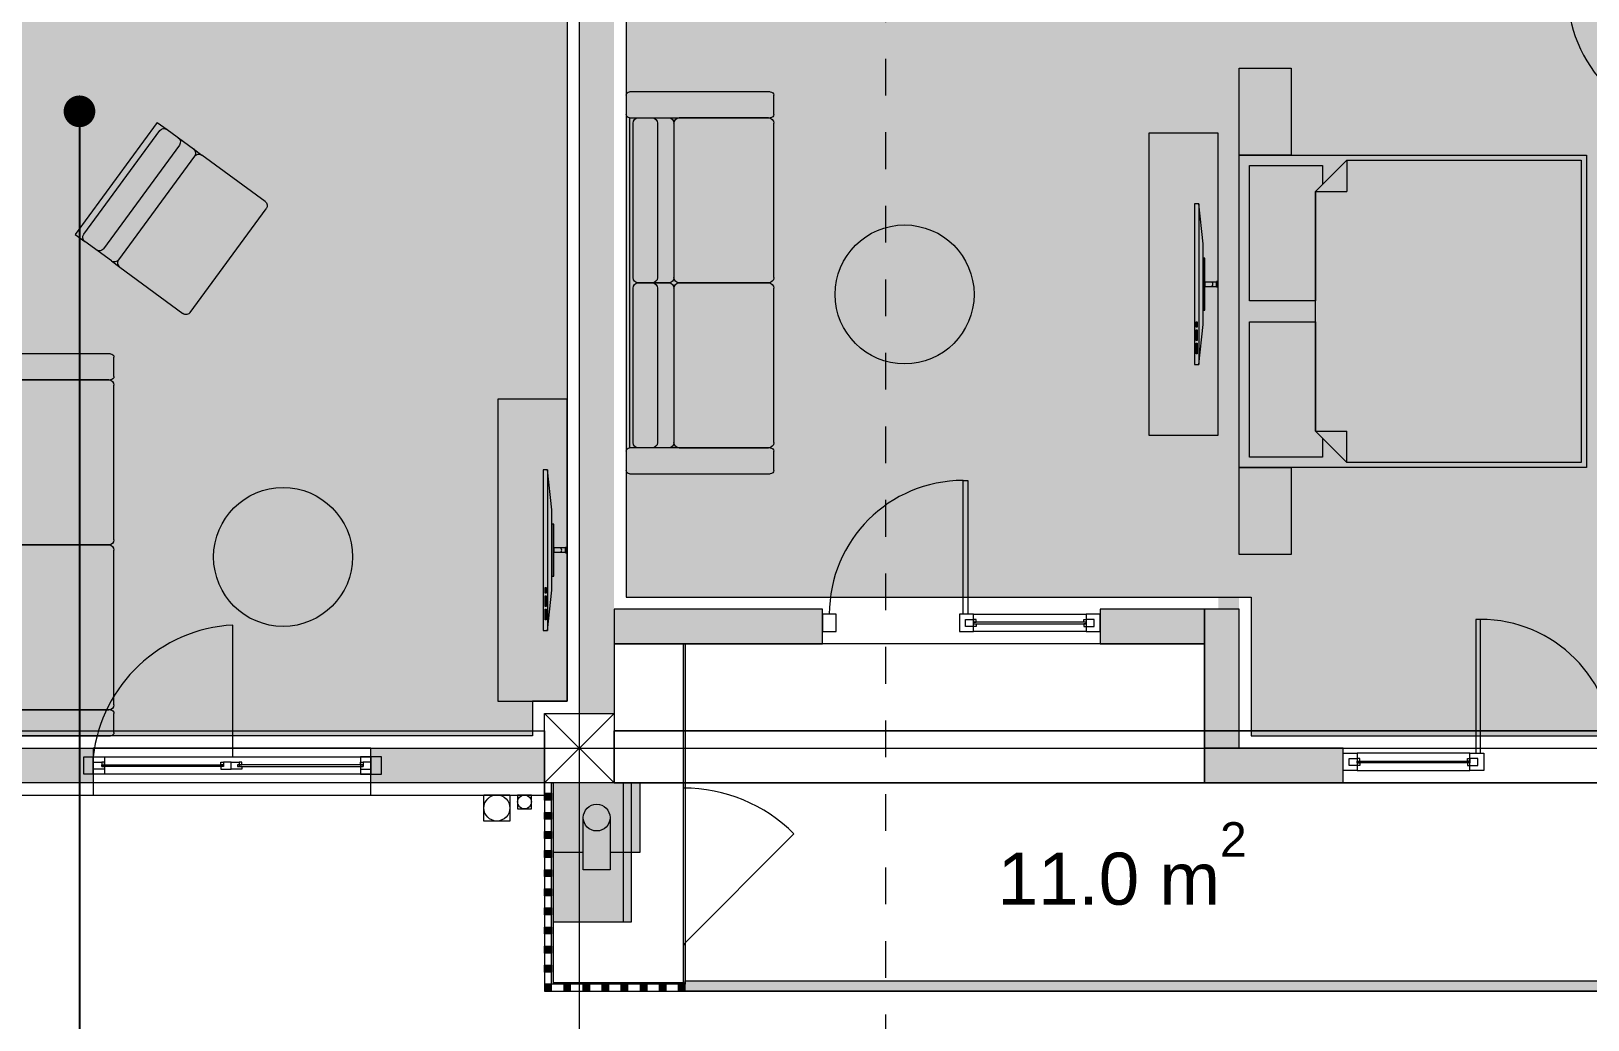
# Model space of a CAD drawing. Header units: millimetres. Extents: x 475159934 to 476245151, y 4620917055 to 4621447368.
# Drawn here: x 475237167 to 475246133, y 4621040307 to 4621046000 of the extents above; entities that cross this region are included whole.
import ezdxf

# ---------------------------------------------------------------- set-up
doc = ezdxf.new("R2010")
doc.units = ezdxf.units.MM
doc.header["$MEASUREMENT"] = 0
doc.linetypes.add('Dashed', pattern=[423.333333, 211.666667, -211.666667])
for name, color, linetype, lineweight in [('2D Drafting - General_Pen_No__1_Pen_No__7', 7, 'Continuous', 0), ('2D Drafting - General_Pen_No__250_Pen_No__7_Pen_No__250', 7, 'Continuous', 0), ('2D Drafting - General_Pen_No__250_Pen_No__7_Pen_No__7', 7, 'Continuous', 0), ('2D Drafting - General_Pen_No__7_Pen_No__7_Pen_No__7', 7, 'Continuous', 0), ('Doors_Pen_No__7_Pen_No__7_Pen_No__7', 7, 'Continuous', 0), ('G-Anno-Nplt_Pen_No__151', 151, 'Continuous', 0), ('G-Anno-Nplt_Pen_No__4', 7, 'Continuous', 0), ('G-Anno-Nplt_Pen_No__7', 7, 'Continuous', 0), ('gegmebi_Pen_No__1_Pen_No__7', 7, 'Continuous', 0), ('gegmebi_Pen_No__7_Pen_No__7', 7, 'Continuous', 0), ('kar-panjara_Pen_No__7_Pen_No__7_Pen_No__7', 7, 'Continuous', 0), ('New_0. გაღებები_Pen_No__210', 6, 'Continuous', 0), ('New_2D Drafting - General_Pen_No__250_Pen_No__7_Pen_No__255', 255, 'Continuous', 0), ('New_2D Drafting - General_Pen_No__2_Pen_No__250', 7, 'Continuous', 0), ('New_2D Drafting - General_Pen_No__30_Pen_No__9_Pen_No__9_Pen_No__255', 255, 'Continuous', 0), ('New_2D Drafting - General_Pen_No__30_Pen_No__9_Pen_No__9_Pen_No__7', 7, 'Continuous', 0), ('New_G-Anno-Nplt_Pen_No__255', 255, 'Continuous', 0), ('New_G-Anno-Nplt_Pen_No__4', 7, 'Continuous', 0), ('New_reg_nak_Pen_No__250', 7, 'Continuous', 0), ('New_reg_nak_Pen_No__7', 7, 'Continuous', 0), ('New_shenobebi_Pen_No__1', 1, 'Continuous', 0), ('New_Structural - Bearing_Pen_No__250', 7, 'Continuous', 0), ('zoma_Pen_No__1', 1, 'Continuous', 0), ('zoma_Pen_No__142', 142, 'Continuous', 0), ('zoma_Pen_No__5_Pen_No__5', 5, 'Continuous', 0)]:
    doc.layers.add(name, color=color, linetype=linetype, lineweight=lineweight)
for name, color, linetype in [('New_Interior - Furniture', 7, 'Continuous'), ('New_R03_Nakveti', 7, 'Continuous'), ('zoma', 7, 'Continuous')]:
    doc.layers.add(name, color=color, linetype=linetype)
doc.layers.add('New_Interior - Furniture _Pen_No__252', color=7, linetype='Continuous', lineweight=0, true_color=0x666666)
doc.layers.add('New_R03_Nakveti_Pen_No__252', color=7, linetype='Continuous', lineweight=0, true_color=0x666666)
doc.styles.add('GENERATED_STYLE_1', font='arial.ttf')
doc.styles.add('GENERATED_STYLE_3', font='arial.ttf')
doc.dimstyles.new('GENERATED_STYLE__11', dxfattribs={"dimtxt": 500, "dimasz": 228, "dimexe": 0.18, "dimexo": 3, "dimgap": 0, "dimtad": 1, "dimlfac": 0.001, "dimzin": 0, "dimdsep": 46, "dimtxsty": 'GENERATED_STYLE_3', "dimblk": 'ARROWHEAD_2', "dimblk1": 'ARROWHEAD_2', "dimblk2": 'ARROWHEAD_2', "dimcen": 0.09, "dimclrd": 1, "dimclre": 1, "dimclrt": 1, "dimadec": 0, "dimazin": 0, "dimtfac": 1, "dimtdec": 4, "dimtmove": 2, "dimatfit": 3, "dimfxl": 1, "dimtolj": 1, "dimtzin": 0, "dimarcsym": 0})
doc.dimstyles.new('GENERATED_STYLE__27', dxfattribs={"dimtxt": 0.18, "dimasz": 364.8, "dimexe": 0.18, "dimexo": 0.0625, "dimgap": 0, "dimtad": 0, "dimtih": 1, "dimtoh": 1, "dimdec": 4, "dimzin": 0, "dimdsep": 46, "dimcen": 0.09, "dimadec": 0, "dimazin": 0, "dimtfac": 1, "dimtdec": 4, "dimtmove": 0, "dimatfit": 3, "dimldrblk": 'ARROWHEAD_11', "dimfxl": 1, "dimtolj": 1, "dimtzin": 0, "dimarcsym": 0})
doc.dimstyles.new('GENERATED_STYLE__3', dxfattribs={"dimtxt": 200, "dimasz": 64.421331, "dimexe": 0.18, "dimexo": 3, "dimgap": 0, "dimtad": 1, "dimtih": 1, "dimtoh": 1, "dimlfac": 0.001, "dimzin": 0, "dimdsep": 46, "dimtxsty": 'GENERATED_STYLE_3', "dimblk": 'ARROWHEAD_2', "dimblk1": 'ARROWHEAD_2', "dimblk2": 'ARROWHEAD_2', "dimcen": 0.09, "dimclrd": 142, "dimclre": 142, "dimclrt": 142, "dimadec": 0, "dimazin": 0, "dimtfac": 1, "dimtdec": 4, "dimtmove": 0, "dimatfit": 3, "dimfxl": 1, "dimtolj": 1, "dimtzin": 0, "dimarcsym": 0})
doc.dimstyles.new('GENERATED_STYLE__6', dxfattribs={"dimtxt": 200, "dimasz": 64.421331, "dimexe": 0.18, "dimexo": 3, "dimgap": 0, "dimtad": 1, "dimlfac": 0.001, "dimzin": 0, "dimdsep": 46, "dimtxsty": 'GENERATED_STYLE_3', "dimblk": 'ARROWHEAD_2', "dimblk1": 'ARROWHEAD_2', "dimblk2": 'ARROWHEAD_2', "dimcen": 0.09, "dimclrd": 142, "dimclre": 142, "dimclrt": 142, "dimadec": 0, "dimazin": 0, "dimtfac": 1, "dimtdec": 4, "dimtmove": 0, "dimatfit": 3, "dimfxl": 1, "dimtolj": 1, "dimtzin": 0, "dimarcsym": 0})

# ---------------------------------------------------------------- blocks, each defined once
blk = doc.blocks.new('Bed Layout 23')
at = {"layer": 'New_R03_Nakveti_Pen_No__252', "color": 251, "linetype": 'Continuous', "lineweight": 0, "true_color": 0x666666}
for p, q in [((-900, 0), (-1400, 0)), ((-1400, 0), (-1400, -300)), ((-900, -300), (-900, 0)), ((900, 0), (-900, 0)), ((-900, 0), (-900, -2000)), ((1400, 0), (900, 0)), ((900, 0), (900, -300)), ((900, -2000), (900, 0)), ((1400, -300), (1400, 0)), ((-1400, -300), (-900, -300)), ((900, -300), (1400, -300)), ((-690, -440), (-870, -620)), ((0, -440), (-690, -440)), ((-690, -440), (-690, -620)), ((690, -440), (0, -440)), ((870, -620), (690, -440)), ((690, -440), (690, -620)), ((-870, -620), (-870, -1970)), ((-870, -620), (-690, -620)), ((870, -620), (690, -620)), ((870, -1970), (870, -620)), ((-870, -1970), (0, -1970)), ((0, -1970), (870, -1970)), ((-900, -2000), (900, -2000))]:
    blk.add_line(p, q, dxfattribs=at)
at = {"layer": 'New_R03_Nakveti_Pen_No__252', "color": 251, "linetype": 'Continuous', "lineweight": 0, "true_color": 0x666666, "flags": 128}
for points in [[(-60, -440), (-60, -60), (-840, -60), (-840, -480), (-730, -480), (-690, -440)], [(690, -440), (730, -480), (840, -480), (840, -60), (60, -60), (60, -440)]]:
    blk.add_lwpolyline(points, close=True, dxfattribs=at)
blk = doc.blocks.new('Sofa 23')
at = {"layer": 'New_Interior - Furniture _Pen_No__252', "color": 251, "linetype": 'Continuous', "lineweight": 0, "true_color": 0x666666}
for p, q in [((0, 20), (0, 830)), ((20, 850), (130, 850)), ((150, 830), (150, 20)), ((150, 830), (2050, 830)), ((1070, 810), (180, 810)), ((2020, 810), (1130, 810)), ((2050, 20), (2050, 830)), ((2070, 850), (2180, 850)), ((2200, 830), (2200, 20)), ((150, 780), (150, 604.7)), ((1100, 604.7), (1100, 780)), ((1100, 780), (1100, 604.7)), ((2050, 604.7), (2050, 780)), ((180, 670), (1070, 670)), ((1130, 670), (2020, 670)), ((150, 30), (150, 544.7)), ((180, 574.7), (1070, 574.7)), ((180, 574.7), (1070, 574.7)), ((1100, 544.7), (1100, 30)), ((1100, 30), (1100, 544.7)), ((1130, 574.7), (2020, 574.7)), ((1130, 574.7), (2020, 574.7)), ((2050, 544.7), (2050, 30)), ((130, 0), (20, 0)), ((1070, 0), (180, 0)), ((2020, 0), (1130, 0)), ((2180, 0), (2070, 0))]:
    blk.add_line(p, q, dxfattribs=at)
for centre, radius, start, end in [((20, 830), 20, 90, 180), ((130, 830), 20, 0, 90), ((180, 780), 30, 90, 180), ((1070, 780), 30, 0, 90), ((1130, 780), 30, 90, 180), ((2020, 780), 30, 0, 90), ((2070, 830), 20, 90, 180), ((2180, 830), 20, 0, 90), ((180, 700), 30, 180, 270), ((1070, 700), 30, 270, 0), ((1130, 700), 30, 180, 270), ((2020, 700), 30, 270, 0), ((180, 604.7), 30, 180, 270), ((180, 544.7), 30, 90, 180), ((1070, 604.7), 30, 270, 0), ((1070, 544.7), 30, 0, 90), ((1130, 604.7), 30, 180, 270), ((1130, 544.7), 30, 90, 180), ((2020, 604.7), 30, 270, 0), ((2020, 544.7), 30, 0, 90), ((20, 20), 20, 180, 270), ((130, 20), 20, 270, 0), ((180, 30), 30, 180, 270), ((1070, 30), 30, 270, 0), ((1130, 30), 30, 180, 270), ((2020, 30), 30, 270, 0), ((2070, 20), 20, 180, 270), ((2180, 20), 20, 270, 0)]:
    blk.add_arc(centre, radius, start, end, dxfattribs=at)
blk = doc.blocks.new('Sofa Set 01 26')
at = {"layer": 'New_Interior - Furniture _Pen_No__252', "color": 251, "linetype": 'Continuous', "lineweight": 0, "true_color": 0x666666}
for p, q in [((0, 800), (800, 800)), ((0, 800), (0, 730)), ((0, 730), (0, 541.3)), ((770, 760), (30, 760)), ((800, 800), (800, 730)), ((800, 541.3), (800, 730)), ((0, 541.3), (0, 481.3)), ((30, 620), (770, 620)), ((800, 541.3), (800, 481.3)), ((0, 30), (0, 481.3)), ((30, 511.3), (770, 511.3)), ((30, 511.3), (770, 511.3)), ((800, 481.3), (800, 30)), ((770, 0), (30, 0))]:
    blk.add_line(p, q, dxfattribs=at)
for centre, start, end in [((30, 730), 90, 180), ((770, 730), 0, 90), ((30, 650), 180, 270), ((770, 650), 270, 0), ((30, 541.3), 180, 270), ((770, 541.3), 270, 0), ((30, 481.3), 90, 180), ((770, 481.3), 0, 90), ((30, 30), 180, 270), ((770, 30), 270, 0)]:
    blk.add_arc(centre, 30, start, end, dxfattribs=at)
blk = doc.blocks.new('Designer Table 05 26')
at = {"layer": 'New_Interior - Furniture _Pen_No__252', "color": 251, "linetype": 'Continuous', "lineweight": 0, "true_color": 0x666666, "flags": 128}
blk.add_lwpolyline([(400, 0, 1), (-400, 0, 1)], format="xyb", close=True, dxfattribs=at)
blk = doc.blocks.new('*D382', base_point=(475826095.8, 4621095193.2))
at = {"layer": 'zoma_Pen_No__1', "color": 1, "linetype": 'Continuous', "lineweight": 0, "transparency": 16777216}
for p, q in [((475297124.3, 4621045826.7), (475297124.3, 4621045973.4)), ((475297274.3, 4621045740.1), (475296974.3, 4621045913.3)), ((475297349.3, 4621045826.7), (475296899.3, 4621045826.7)), ((475297124.3, 4621037672), (475297124.3, 4621045826.7)), ((475296974.3, 4621037758.6), (475297274.3, 4621037585.4)), ((475297349.3, 4621037672), (475296899.3, 4621037672)), ((475297124.3, 4621037525.3), (475297124.3, 4621037672))]:
    blk.add_line(p, q, dxfattribs=at)
at = {"layer": 'zoma_Pen_No__1', "color": 1, "lineweight": 0, "transparency": 16777216, "insert": (475297024.3, 4621038504.8), "char_height": 500, "attachment_point": 7, "rotation": 90, "style": 'GENERATED_STYLE_3'}
blk.add_mtext('\\A1;{\\pql;\\fArial|b0|i0|c204|p0;\\W1.000000;8.15}', dxfattribs=at)
blk = doc.blocks.new('ARROWHEAD_2')
at = {"color": 0, "linetype": 'Continuous', "lineweight": 0}
for p, q in [((-0.378, -0.655), (0.378, 0.655)), ((0, 0), (-1, 0))]:
    blk.add_line(p, q, dxfattribs=at)
blk = doc.blocks.new('*D677', base_point=(475826095.8, 4621095193.2))
at = {"layer": 'zoma_Pen_No__142', "color": 142, "linetype": 'Continuous', "lineweight": 0, "transparency": 16777216}
for p, q in [((475233224.3, 4621039192.5), (475233224.3, 4621039319.6)), ((475297124.3, 4621039192.5), (475297124.3, 4621039319.6)), ((475233182.9, 4621039256), (475233224.3, 4621039256)), ((475233248.8, 4621039298.4), (475233199.9, 4621039213.6)), ((475233224.3, 4621039256), (475297124.3, 4621039256)), ((475297099.9, 4621039213.6), (475297148.8, 4621039298.4)), ((475297124.3, 4621039256), (475297165.8, 4621039256))]:
    blk.add_line(p, q, dxfattribs=at)
at = {"layer": 'zoma_Pen_No__142', "color": 142, "lineweight": 0, "transparency": 16777216, "insert": (475264831.2, 4621039296), "char_height": 200, "attachment_point": 7, "style": 'GENERATED_STYLE_3'}
blk.add_mtext('\\A1;{\\pql;\\fArial|b0|i0|c204|p0;\\W1.000000;63.90}', dxfattribs=at)
blk = doc.blocks.new('*D681', base_point=(475826095.8, 4621095193.2))
at = {"layer": 'zoma_Pen_No__142', "color": 142, "linetype": 'Continuous', "lineweight": 0, "transparency": 16777216}
for p, q in [((475229850.7, 4621061026.7), (475229723.6, 4621061026.7)), ((475229829.6, 4621061002.2), (475229744.8, 4621061051.2)), ((475229787.2, 4621061026.7), (475229787.2, 4621061068.1)), ((475229787.2, 4621041672.1), (475229787.2, 4621061026.7)), ((475229850.7, 4621041672.1), (475229723.6, 4621041672.1)), ((475229744.8, 4621041696.5), (475229829.6, 4621041647.6)), ((475229787.2, 4621041630.6), (475229787.2, 4621041672.1))]:
    blk.add_line(p, q, dxfattribs=at)
at = {"layer": 'zoma_Pen_No__142', "color": 142, "lineweight": 0, "transparency": 16777216, "insert": (475229747.2, 4621051006.2), "char_height": 200, "attachment_point": 7, "rotation": 90, "style": 'GENERATED_STYLE_3'}
blk.add_mtext('\\A1;{\\pql;\\fArial|b0|i0|c204|p0;\\W1.000000;19.35}', dxfattribs=at)
blk = doc.blocks.new('*D705', base_point=(475826095.8, 4621095193.2))
at = {"layer": 'zoma_Pen_No__142', "color": 142, "linetype": 'Continuous', "lineweight": 0, "transparency": 16777216}
for p, q in [((475233648.8, 4621039807.2), (475233599.9, 4621039722.4)), ((475233624.3, 4621039701.2), (475233624.3, 4621039828.4)), ((475233624.3, 4621039764.8), (475240124.3, 4621039764.8)), ((475240148.8, 4621039807.2), (475240099.9, 4621039722.4)), ((475240124.3, 4621039701.2), (475240124.3, 4621039828.4))]:
    blk.add_line(p, q, dxfattribs=at)
at = {"layer": 'zoma_Pen_No__142', "color": 142, "lineweight": 0, "transparency": 16777216, "char_height": 200, "attachment_point": 7, "style": 'GENERATED_STYLE_3'}
for s, insert in [('\\A1;{\\pql;\\fArial|b0|i0|c204|p0;\\W1.000000;6.50}', (475236607.4, 4621039804.8)), ('\\A1;{\\pql;\\fArial|b0|i0|c204|p0;\\W1.000000;0.40}', (475239566, 4621039804.8))]:
    blk.add_mtext(s, dxfattribs=dict(at, insert=insert))
blk = doc.blocks.new('*D706', base_point=(475826095.8, 4621095193.2))
at = {"layer": 'zoma_Pen_No__142', "color": 142, "linetype": 'Continuous', "lineweight": 0, "transparency": 16777216}
for p, q in [((475240148.8, 4621039807.2), (475240099.9, 4621039722.4)), ((475240124.3, 4621039701.2), (475240124.3, 4621039828.4)), ((475240124.3, 4621039764.8), (475240524.3, 4621039764.8)), ((475240548.8, 4621039807.2), (475240499.9, 4621039722.4)), ((475240524.3, 4621039701.2), (475240524.3, 4621039828.4))]:
    blk.add_line(p, q, dxfattribs=at)
blk = doc.blocks.new('*D707', base_point=(475826095.8, 4621095193.2))
at = {"layer": 'zoma_Pen_No__142', "color": 142, "linetype": 'Continuous', "lineweight": 0, "transparency": 16777216}
for p, q in [((475240548.8, 4621039807.2), (475240499.9, 4621039722.4)), ((475240524.3, 4621039701.2), (475240524.3, 4621039828.4)), ((475240524.3, 4621039764.8), (475247024.3, 4621039764.8)), ((475247048.8, 4621039807.2), (475246999.9, 4621039722.4)), ((475247024.3, 4621039701.2), (475247024.3, 4621039828.4))]:
    blk.add_line(p, q, dxfattribs=at)
at = {"layer": 'zoma_Pen_No__142', "color": 142, "lineweight": 0, "transparency": 16777216, "char_height": 200, "attachment_point": 7, "style": 'GENERATED_STYLE_3'}
for s, insert in [('\\A1;{\\pql;\\fArial|b0|i0|c204|p0;\\W1.000000;6.50}', (475243507.4, 4621039804.8)), ('\\A1;{\\pql;\\fArial|b0|i0|c204|p0;\\W1.000000;0.40}', (475246466, 4621039804.8))]:
    blk.add_mtext(s, dxfattribs=dict(at, insert=insert))
blk = doc.blocks.new('*D731', base_point=(475826095.8, 4621095193.2))
at = {"layer": 'zoma_Pen_No__142', "color": 142, "linetype": 'Continuous', "lineweight": 0, "transparency": 16777216}
for p, q in [((475300055.4, 4621061026.7), (475299928.2, 4621061026.7)), ((475300034.2, 4621061002.2), (475299949.4, 4621061051.2)), ((475299991.8, 4621061026.7), (475299991.8, 4621061068.1)), ((475299991.8, 4621041672.1), (475299991.8, 4621061026.7)), ((475300055.4, 4621041672.1), (475299928.2, 4621041672.1)), ((475299949.4, 4621041696.5), (475300034.2, 4621041647.6)), ((475299991.8, 4621041630.6), (475299991.8, 4621041672.1))]:
    blk.add_line(p, q, dxfattribs=at)
at = {"layer": 'zoma_Pen_No__142', "color": 142, "lineweight": 0, "transparency": 16777216, "insert": (475299951.8, 4621051006.2), "char_height": 200, "attachment_point": 7, "rotation": 90, "style": 'GENERATED_STYLE_3'}
blk.add_mtext('\\A1;{\\pql;\\fArial|b0|i0|c204|p0;\\W1.000000;19.35}', dxfattribs=at)
blk = doc.blocks.new('*D732', base_point=(475826095.8, 4621095193.2))
at = {"layer": 'zoma_Pen_No__142', "color": 142, "linetype": 'Continuous', "lineweight": 0, "transparency": 16777216}
for p, q in [((475299168.8, 4621042096.5), (475299253.6, 4621042047.6)), ((475299274.8, 4621042072.1), (475299147.7, 4621042072.1)), ((475299211.2, 4621041672.1), (475299211.2, 4621042072.1)), ((475299274.8, 4621041672.1), (475299147.7, 4621041672.1)), ((475299168.8, 4621041696.5), (475299253.6, 4621041647.6)), ((475299211.2, 4621041630.6), (475299211.2, 4621041672.1))]:
    blk.add_line(p, q, dxfattribs=at)
at = {"layer": 'zoma_Pen_No__142', "color": 142, "lineweight": 0, "transparency": 16777216, "insert": (475299171.2, 4621041113.7), "char_height": 200, "attachment_point": 7, "rotation": 90, "style": 'GENERATED_STYLE_3'}
blk.add_mtext('\\A1;{\\pql;\\fArial|b0|i0|c204|p0;\\W1.000000;0.40}', dxfattribs=at)
blk = doc.blocks.new('*D733', base_point=(475826095.8, 4621095193.2))
at = {"layer": 'zoma_Pen_No__142', "color": 142, "linetype": 'Continuous', "lineweight": 0, "transparency": 16777216}
for p, q in [((475299274.8, 4621045826.7), (475299147.7, 4621045826.7)), ((475299168.8, 4621045851.2), (475299253.6, 4621045802.2)), ((475299211.2, 4621042072.1), (475299211.2, 4621045826.7)), ((475299168.8, 4621042096.5), (475299253.6, 4621042047.6)), ((475299274.8, 4621042072.1), (475299147.7, 4621042072.1))]:
    blk.add_line(p, q, dxfattribs=at)
at = {"layer": 'zoma_Pen_No__142', "color": 142, "lineweight": 0, "transparency": 16777216, "char_height": 200, "attachment_point": 7, "rotation": 90, "style": 'GENERATED_STYLE_3'}
for s, insert in [('\\A1;{\\pql;\\fArial|b0|i0|c204|p0;\\W1.000000;0.40}', (475299171.2, 4621045268.4)), ('\\A1;{\\pql;\\fArial|b0|i0|c204|p0;\\W1.000000;3.75}', (475299171.2, 4621043682.5))]:
    blk.add_mtext(s, dxfattribs=dict(at, insert=insert))
blk = doc.blocks.new('*D747', base_point=(475826095.8, 4621095193.2))
at = {"layer": 'zoma_Pen_No__142', "color": 142, "linetype": 'Continuous', "lineweight": 0, "transparency": 16777216}
for p, q in [((475233643.8, 4621063231.9), (475233594.9, 4621063147.1)), ((475233619.4, 4621063125.9), (475233619.4, 4621063253.1)), ((475233619.4, 4621063189.5), (475240119.4, 4621063189.5)), ((475240143.8, 4621063231.9), (475240094.9, 4621063147.1)), ((475240119.4, 4621063125.9), (475240119.4, 4621063253.1))]:
    blk.add_line(p, q, dxfattribs=at)
at = {"layer": 'zoma_Pen_No__142', "color": 142, "lineweight": 0, "transparency": 16777216, "char_height": 200, "attachment_point": 7, "style": 'GENERATED_STYLE_3'}
for s, insert in [('\\A1;{\\pql;\\fArial|b0|i0|c204|p0;\\W1.000000;6.50}', (475236602.4, 4621063229.5)), ('\\A1;{\\pql;\\fArial|b0|i0|c204|p0;\\W1.000000;0.40}', (475239561, 4621063229.5))]:
    blk.add_mtext(s, dxfattribs=dict(at, insert=insert))
blk = doc.blocks.new('*D748', base_point=(475826095.8, 4621095193.2))
at = {"layer": 'zoma_Pen_No__142', "color": 142, "linetype": 'Continuous', "lineweight": 0, "transparency": 16777216}
for p, q in [((475240143.8, 4621063231.9), (475240094.9, 4621063147.1)), ((475240119.4, 4621063125.9), (475240119.4, 4621063253.1)), ((475240119.4, 4621063189.5), (475240519.4, 4621063189.5)), ((475240543.8, 4621063231.9), (475240494.9, 4621063147.1)), ((475240519.4, 4621063125.9), (475240519.4, 4621063253.1))]:
    blk.add_line(p, q, dxfattribs=at)
blk = doc.blocks.new('*D749', base_point=(475826095.8, 4621095193.2))
at = {"layer": 'zoma_Pen_No__142', "color": 142, "linetype": 'Continuous', "lineweight": 0, "transparency": 16777216}
for p, q in [((475240543.8, 4621063231.9), (475240494.9, 4621063147.1)), ((475240519.4, 4621063125.9), (475240519.4, 4621063253.1)), ((475240519.4, 4621063189.5), (475247019.4, 4621063189.5)), ((475247043.8, 4621063231.9), (475246994.9, 4621063147.1)), ((475247019.4, 4621063125.9), (475247019.4, 4621063253.1))]:
    blk.add_line(p, q, dxfattribs=at)
at = {"layer": 'zoma_Pen_No__142', "color": 142, "lineweight": 0, "transparency": 16777216, "char_height": 200, "attachment_point": 7, "style": 'GENERATED_STYLE_3'}
for s, insert in [('\\A1;{\\pql;\\fArial|b0|i0|c204|p0;\\W1.000000;6.50}', (475243502.4, 4621063229.5)), ('\\A1;{\\pql;\\fArial|b0|i0|c204|p0;\\W1.000000;0.40}', (475246461, 4621063229.5))]:
    blk.add_mtext(s, dxfattribs=dict(at, insert=insert))
blk = doc.blocks.new('ARROWHEAD_11')
at = {"color": 0, "linetype": 'Continuous', "lineweight": 0}
blk.add_line((0, 0), (-1, 0), dxfattribs=at)
at = {"color": 0, "linetype": 'Continuous', "lineweight": 0, "const_width": 0.25, "flags": 128}
blk.add_lwpolyline([(-0.125, 0, 1), (0.125, 0, 1)], format="xyb", close=True, dxfattribs=at)
blk = doc.blocks.new('Flexible Shelf 26')
at = {"layer": 'New_Interior - Furniture _Pen_No__252', "color": 251, "linetype": 'Continuous', "lineweight": 0, "true_color": 0x666666, "flags": 128}
blk.add_lwpolyline([(0, 0), (1739.8, 0), (1739.8, 400), (0, 400)], close=True, dxfattribs=at)
blk = doc.blocks.new('Flat Panel TV 26')
at = {"layer": 'New_Interior - Furniture _Pen_No__252', "color": 251, "linetype": 'Continuous', "lineweight": 0, "true_color": 0x666666}
for p, q in [((0, 25), (925.5, 25)), ((678.7, 10), (678.7, 16.2)), ((678.7, 16.2), (709.6, 16.2)), ((709.6, 10), (678.7, 10)), ((709.6, 16.2), (709.6, 10)), ((725, 10), (725, 16.2)), ((725, 16.2), (786.7, 16.2)), ((786.7, 10), (725, 10)), ((786.7, 16.2), (786.7, 10)), ((802.1, 10), (802.1, 16.2)), ((802.1, 16.2), (863.8, 16.2)), ((863.8, 10), (802.1, 10)), ((863.8, 16.2), (863.8, 10))]:
    blk.add_line(p, q, dxfattribs=at)
at = {"layer": 'New_Interior - Furniture _Pen_No__252', "color": 251, "linetype": 'Continuous', "lineweight": 0, "true_color": 0x666666, "flags": 128}
for points in [[(447.8, 127.5), (477.8, 127.5), (477.8, 137.5), (447.8, 137.5)], [(450.3, 60), (475.3, 60), (475.3, 127.5), (450.3, 127.5)], [(0, 0), (925.5, 0), (925.5, 25), (694.1, 50), (231.4, 50), (0, 25)], [(312.8, 50), (612.8, 50), (612.8, 60), (312.8, 60)]]:
    blk.add_lwpolyline(points, close=True, dxfattribs=at)
at = {"layer": 'New_Interior - Furniture _Pen_No__252', "color": 251, "linetype": 'Continuous', "lineweight": 0, "true_color": 0x666666}
blk.add_arc((462.8, 93.8), 12.5, 0, 180, dxfattribs=at)

msp = doc.modelspace()

# ---------------------------------------------------------------- hatches: boundary and pattern name
at = {"layer": '2D Drafting - General_Pen_No__250_Pen_No__7_Pen_No__7', "linetype": 'Continuous', "lineweight": 0}
for points in [[(475240324.343, 4621049072.054), (475240324.343, 4621042072.054), (475240524.343, 4621042072.054), (475240524.343, 4621049072.054)], [(475244124.768, 4621047223.404), (475245821.644, 4621047223.404), (475245821.644, 4621047125.281), (475244124.768, 4621047125.281), (475244124.768, 4621042672.067), (475244004.768, 4621042672.067), (475244004.768, 4621047223.404)], [(475241724.35, 4621042472.067), (475241724.35, 4621042672.067), (475240524.343, 4621042672.067), (475240524.343, 4621042472.067)], [(475243924.768, 4621042672.067), (475243324.35, 4621042672.067), (475243324.35, 4621042472.067), (475243924.768, 4621042472.067)], [(475243924.768, 4621041872.067), (475244124.768, 4621041872.067), (475244124.768, 4621042672.067), (475243924.768, 4621042672.067)], [(475240934.36, 4621041642.085), (475240924.36, 4621041642.085), (475240924.36, 4621042472.067), (475240934.36, 4621042472.067)], [(475236724.343, 4621041672.06), (475237524.343, 4621041672.06), (475237524.343, 4621041872.06), (475236724.343, 4621041872.06)], [(475240124.343, 4621041672.06), (475239124.345, 4621041672.06), (475239124.345, 4621041872.06), (475240124.343, 4621041872.06)], [(475244724.338, 4621041672.067), (475244724.338, 4621041872.067), (475243924.768, 4621041872.067), (475243924.768, 4621041672.067)], [(475240924.36, 4621040522.084), (475240924.36, 4621040512.084), (475240164.36, 4621040512.084), (475240164.36, 4621040522.084), (475240164.36, 4621041672.06), (475240174.36, 4621041672.06), (475240174.36, 4621040522.084)], [(475240934.36, 4621040512.08), (475240924.36, 4621040512.08), (475240924.36, 4621040742.086), (475240934.36, 4621040742.086)]]:
    msp.add_hatch(color=7, dxfattribs=at).paths.add_polyline_path(points)
at = {"layer": 'G-Anno-Nplt_Pen_No__151', "linetype": 'Continuous', "lineweight": 0, "true_color": 0x1f2f3f}
for points in [[(475233494.343, 4621048411.866), (475233894.343, 4621048411.866), (475233894.343, 4621049242.054), (475233694.343, 4621049242.054), (475233694.343, 4621049542.054), (475233494.343, 4621049542.054), (475233494.343, 4621055502.054), (475236994.814, 4621055502.054), (475236994.814, 4621056602.054), (475240054.343, 4621056602.054), (475240054.343, 4621056402.054), (475240054.343, 4621052662.914), (475240124.343, 4621052662.914), (475240124.343, 4621051782.429), (475239724.343, 4621051782.429), (475239724.343, 4621051022.411), (475240254.343, 4621051022.411), (475240254.343, 4621049472.054), (475240124.343, 4621049472.054), (475240124.343, 4621049372.054), (475239534.155, 4621049372.054), (475239534.155, 4621048872.054), (475240324.343, 4621048872.054), (475240324.343, 4621046666.224), (475240254.343, 4621046666.224), (475240254.343, 4621042142.054), (475240054.343, 4621042142.054), (475240054.343, 4621041942.06), (475236794.343, 4621041942.06), (475236794.343, 4621044242.06), (475233494.343, 4621044242.06)], [(475240594.343, 4621042742.067), (475244194.761, 4621042742.067), (475244194.761, 4621041942.067), (475246954.343, 4621041942.067), (475246954.343, 4621042127.435), (475247494.343, 4621042127.435), (475247494.343, 4621041942.067), (475249854.343, 4621041942.067), (475249854.343, 4621047422.208), (475249924.343, 4621047422.208), (475249924.343, 4621049072.06), (475247664.53, 4621049072.06), (475247664.53, 4621048672.06), (475247124.342, 4621048672.06), (475247124.342, 4621049072.06), (475247024.343, 4621049072.06), (475246954.343, 4621049072.06), (475246954.343, 4621049561.985), (475244493.975, 4621049561.985), (475244493.975, 4621049161.985), (475243664.787, 4621049161.985), (475243664.787, 4621049561.985), (475240594.343, 4621049561.985)]]:
    msp.add_hatch(color=169, dxfattribs=at).paths.add_polyline_path(points)
at = {"layer": 'New_2D Drafting - General_Pen_No__250_Pen_No__7_Pen_No__255', "linetype": 'Continuous', "lineweight": 0}
for points in [[(475240174.36, 4621041672.065), (475240674.36, 4621041672.06), (475240674.356, 4621041272.065), (475240501.371, 4621041272.066), (475240501.37, 4621041172.064), (475240347.344, 4621041172.065), (475240347.345, 4621041272.068), (475240174.356, 4621041272.069)], [(475240174.36, 4621041672.065), (475240624.36, 4621041672.065), (475240624.36, 4621040872.065), (475240174.36, 4621040872.065)]]:
    msp.add_hatch(color=255, dxfattribs=at).paths.add_polyline_path(points)
at = {"layer": 'New_2D Drafting - General_Pen_No__30_Pen_No__9_Pen_No__9_Pen_No__255', "linetype": 'Continuous', "lineweight": 0}
for points in [[(475240124.36, 4621041612.079), (475240164.36, 4621041612.079), (475240164.36, 4621041572.079), (475240124.36, 4621041572.079)], [(475240124.36, 4621041502.079), (475240164.36, 4621041502.079), (475240164.36, 4621041462.079), (475240124.36, 4621041462.079)], [(475240124.36, 4621041392.079), (475240164.36, 4621041392.079), (475240164.36, 4621041352.079), (475240124.36, 4621041352.079)], [(475240124.36, 4621041282.079), (475240164.36, 4621041282.079), (475240164.36, 4621041242.079), (475240124.36, 4621041242.079)], [(475240124.36, 4621041172.079), (475240164.36, 4621041172.079), (475240164.36, 4621041132.079), (475240124.36, 4621041132.079)], [(475240124.36, 4621041062.079), (475240164.36, 4621041062.079), (475240164.36, 4621041022.079), (475240124.36, 4621041022.079)], [(475240124.36, 4621040952.079), (475240164.36, 4621040952.079), (475240164.36, 4621040912.079), (475240124.36, 4621040912.079)], [(475240124.36, 4621040842.079), (475240164.36, 4621040842.079), (475240164.36, 4621040802.079), (475240124.36, 4621040802.079)], [(475240124.36, 4621040732.079), (475240164.36, 4621040732.079), (475240164.36, 4621040692.079), (475240124.36, 4621040692.079)], [(475240124.36, 4621040622.079), (475240164.36, 4621040622.079), (475240164.36, 4621040582.079), (475240124.36, 4621040582.079)], [(475240164.36, 4621040472.08), (475240164.36, 4621040512.08), (475240124.36, 4621040512.08), (475240124.36, 4621040472.08)], [(475240274.36, 4621040472.08), (475240274.36, 4621040512.08), (475240234.36, 4621040512.08), (475240234.36, 4621040472.08)], [(475240384.36, 4621040472.08), (475240384.36, 4621040512.08), (475240344.36, 4621040512.08), (475240344.36, 4621040472.08)], [(475240494.36, 4621040472.08), (475240494.36, 4621040512.08), (475240454.36, 4621040512.08), (475240454.36, 4621040472.08)], [(475240604.36, 4621040472.08), (475240604.36, 4621040512.08), (475240564.36, 4621040512.08), (475240564.36, 4621040472.08)], [(475240714.36, 4621040472.08), (475240714.36, 4621040512.08), (475240674.36, 4621040512.08), (475240674.36, 4621040472.08)], [(475240824.36, 4621040472.08), (475240824.36, 4621040512.08), (475240784.36, 4621040512.08), (475240784.36, 4621040472.08)], [(475240934.36, 4621040472.08), (475240934.36, 4621040512.08), (475240894.36, 4621040512.08), (475240894.36, 4621040472.08)]]:
    msp.add_hatch(color=255, dxfattribs=at).paths.add_polyline_path(points)
at = {"layer": 'New_G-Anno-Nplt_Pen_No__255', "linetype": 'Continuous', "lineweight": 0}
msp.add_hatch(color=255, dxfattribs=at).paths.add_polyline_path([(475240934.36, 4621040532.08), (475246434.343, 4621040532.08), (475246434.343, 4621040472.08), (475240934.36, 4621040472.08)])

# ---------------------------------------------------------------- linework, layer by layer
at = {"layer": '2D Drafting - General_Pen_No__1_Pen_No__7', "color": 7, "linetype": 'Continuous', "lineweight": 0}
for p, q in [((475240124.343, 4621041672.054), (475240524.343, 4621042072.054)), ((475240524.343, 4621041672.054), (475240124.343, 4621042072.054))]:
    msp.add_line(p, q, dxfattribs=at)
at = {"layer": '2D Drafting - General_Pen_No__1_Pen_No__7', "color": 7, "linetype": 'Continuous', "lineweight": 0, "flags": 128}
for points in [[(475240524.343, 4621041672.054), (475240124.343, 4621041672.054), (475240124.343, 4621042072.054), (475240524.343, 4621042072.054)], [(475240124.343, 4621041672.054), (475233624.343, 4621041672.054), (475233624.343, 4621041972.054), (475240124.343, 4621041972.054)], [(475247024.343, 4621041672.054), (475240524.343, 4621041672.054), (475240524.343, 4621041972.054), (475247024.343, 4621041972.054)], [(475240524.343, 4621041672.054), (475247024.343, 4621041672.054), (475247024.343, 4621041972.054), (475240524.343, 4621041972.054)]]:
    msp.add_lwpolyline(points, close=True, dxfattribs=at)
at = {"layer": '2D Drafting - General_Pen_No__1_Pen_No__7', "color": 7, "linetype": 'Continuous', "lineweight": 0}
for centre, radius in [((475239849.777, 4621041527.4), 75), ((475240008.995, 4621041562.056), 40)]:
    msp.add_circle(centre, radius, dxfattribs=at)
at = {"layer": '2D Drafting - General_Pen_No__250_Pen_No__7_Pen_No__250', "color": 7, "linetype": 'Continuous', "lineweight": 0, "flags": 128}
for points in [[(475241724.35, 4621042472.067), (475241724.35, 4621042672.067), (475240524.343, 4621042672.067), (475240524.343, 4621042472.067)], [(475243924.768, 4621042672.067), (475243324.35, 4621042672.067), (475243324.35, 4621042472.067), (475243924.768, 4621042472.067)], [(475243924.768, 4621041872.067), (475244124.768, 4621041872.067), (475244124.768, 4621042672.067), (475243924.768, 4621042672.067)], [(475240934.36, 4621041642.085), (475240924.36, 4621041642.085), (475240924.36, 4621042472.067), (475240934.36, 4621042472.067)], [(475244724.338, 4621041672.067), (475244724.338, 4621041872.067), (475243924.768, 4621041872.067), (475243924.768, 4621041672.067)], [(475240924.36, 4621040522.084), (475240924.36, 4621040512.084), (475240164.36, 4621040512.084), (475240164.36, 4621040522.084), (475240164.36, 4621041672.06), (475240174.36, 4621041672.06), (475240174.36, 4621040522.084)], [(475240934.36, 4621040512.08), (475240924.36, 4621040512.08), (475240924.36, 4621040742.086), (475240934.36, 4621040742.086)]]:
    msp.add_lwpolyline(points, close=True, dxfattribs=at)
at = {"layer": '2D Drafting - General_Pen_No__7_Pen_No__7_Pen_No__7', "color": 7, "linetype": 'Continuous', "lineweight": 0, "flags": 128}
for points in [[(475243244.35, 4621042542.642), (475242594.35, 4621042542.671), (475242594.354, 4621042642.61), (475243244.354, 4621042642.581)], [(475244804.356, 4621041742.629), (475245454.356, 4621041742.658), (475245454.351, 4621041842.597), (475244804.351, 4621041842.569)]]:
    msp.add_lwpolyline(points, close=True, dxfattribs=at)
at = {"layer": '2D Drafting - General_Pen_No__7_Pen_No__7_Pen_No__7', "color": 7, "linetype": 'Continuous', "lineweight": 0}
for centre, radius, start, end in [((475246808.59, 4621046236.248), 794.311, 179.9983197, 270), ((475242534.665, 4621042642.623), 770.311, 89.9974687, 179.994289), ((475245514.04, 4621041842.61), 770.311, 0.005711, 90.0025313)]:
    msp.add_arc(centre, radius, start, end, dxfattribs=at)
at = {"layer": 'Doors_Pen_No__7_Pen_No__7_Pen_No__7', "color": 7, "linetype": 'Continuous', "lineweight": 0, "flags": 128}
for points in [[(475242561.332, 4621042642.622), (475242534.665, 4621042642.623), (475242534.699, 4621043412.934), (475242561.366, 4621043412.933)], [(475245487.373, 4621041842.609), (475245514.04, 4621041842.61), (475245514.006, 4621042612.921), (475245487.339, 4621042612.92)]]:
    msp.add_lwpolyline(points, close=True, dxfattribs=at)
at = {"layer": 'G-Anno-Nplt_Pen_No__4', "color": 7, "linetype": 'Continuous', "lineweight": 0, "flags": 128}
msp.add_lwpolyline([(475239724.343, 4621051782.429), (475239724.343, 4621051022.411), (475240254.343, 4621051022.411), (475240254.343, 4621049472.054), (475240124.343, 4621049472.054), (475240124.343, 4621049372.054), (475239534.155, 4621049372.054), (475239534.155, 4621048872.054), (475240324.343, 4621048872.054), (475240324.343, 4621046666.224), (475240254.343, 4621046666.224), (475240254.343, 4621042142.054), (475240054.343, 4621042142.054), (475240054.343, 4621041942.06), (475236794.343, 4621041942.06), (475236794.343, 4621044242.06), (475233494.343, 4621044242.06), (475233494.343, 4621048411.866), (475233894.343, 4621048411.866), (475233894.343, 4621049242.054), (475233694.343, 4621049242.054), (475233694.343, 4621049542.054), (475233494.343, 4621049542.054), (475233494.343, 4621055502.054)], dxfattribs=at)
msp.add_lwpolyline([(475240594.343, 4621042742.067), (475244194.761, 4621042742.067), (475244194.761, 4621041942.067), (475246954.343, 4621041942.067), (475246954.343, 4621042127.435), (475247494.343, 4621042127.435), (475247494.343, 4621041942.067), (475249854.343, 4621041942.067), (475249854.343, 4621047422.208), (475249924.343, 4621047422.208), (475249924.343, 4621049072.06), (475247664.53, 4621049072.06), (475247664.53, 4621048672.06), (475247124.342, 4621048672.06), (475247124.342, 4621049072.06), (475247024.343, 4621049072.06), (475246954.343, 4621049072.06), (475246954.343, 4621049561.985), (475244493.975, 4621049561.985), (475244493.975, 4621049161.985), (475243664.787, 4621049161.985), (475243664.787, 4621049561.985), (475240594.343, 4621049561.985)], close=True, dxfattribs=at)
at = {"layer": 'gegmebi_Pen_No__1_Pen_No__7', "color": 7, "linetype": 'Continuous', "lineweight": 0, "flags": 128}
for points in [[(475240501.371, 4621041272.066), (475240674.356, 4621041272.065), (475240674.36, 4621041672.06), (475240174.36, 4621041672.065), (475240174.356, 4621041272.069), (475240347.345, 4621041272.068)], [(475240501.373, 4621041472.065), (475240501.37, 4621041172.064), (475240347.344, 4621041172.065), (475240347.347, 4621041472.066)]]:
    msp.add_lwpolyline(points, dxfattribs=at)
at = {"layer": 'gegmebi_Pen_No__7_Pen_No__7', "color": 7, "linetype": 'Continuous', "lineweight": 0}
for p, q in [((475239774.777, 4621041452.4), (475239774.777, 4621041602.4)), ((475239774.777, 4621041602.4), (475239924.777, 4621041602.4)), ((475239924.777, 4621041602.4), (475239924.777, 4621041452.4)), ((475239968.995, 4621041602.056), (475239968.995, 4621041522.056)), ((475240048.995, 4621041602.056), (475239968.995, 4621041602.056)), ((475240048.995, 4621041522.056), (475240048.995, 4621041602.056)), ((475239968.995, 4621041522.056), (475240048.995, 4621041522.056)), ((475239924.777, 4621041452.4), (475239774.777, 4621041452.4))]:
    msp.add_line(p, q, dxfattribs=at)
at = {"layer": 'kar-panjara_Pen_No__7_Pen_No__7_Pen_No__7', "color": 7, "linetype": 'Continuous', "lineweight": 0, "flags": 128}
for points in [[(475241724.35, 4621042542.691), (475241804.35, 4621042542.688), (475241804.354, 4621042642.688), (475241724.354, 4621042642.691)], [(475242514.35, 4621042542.614), (475242594.35, 4621042542.61), (475242594.354, 4621042642.61), (475242514.354, 4621042642.614)], [(475243244.35, 4621042542.642), (475243324.35, 4621042542.639), (475243324.354, 4621042642.639), (475243244.354, 4621042642.642)], [(475242549.353, 4621042612.612), (475242594.353, 4621042612.61), (475242594.352, 4621042597.61), (475242594.352, 4621042587.61), (475242609.352, 4621042587.609), (475242609.351, 4621042572.609), (475242549.351, 4621042572.612)], [(475242609.353, 4621042612.609), (475242594.353, 4621042612.61), (475242594.352, 4621042597.61), (475242609.352, 4621042597.609)], [(475243244.352, 4621042597.581), (475242594.352, 4621042597.61), (475242594.352, 4621042587.61), (475243244.352, 4621042587.581)], [(475243289.353, 4621042612.579), (475243244.353, 4621042612.581), (475243244.352, 4621042597.581), (475243244.352, 4621042587.581), (475243229.352, 4621042587.582), (475243229.351, 4621042572.582), (475243289.351, 4621042572.579)], [(475243229.353, 4621042612.582), (475243244.353, 4621042612.581), (475243244.352, 4621042597.581), (475243229.352, 4621042597.582)], [(475244804.356, 4621041742.629), (475244724.356, 4621041742.626), (475244724.351, 4621041842.626), (475244804.351, 4621041842.629)], [(475245534.356, 4621041742.601), (475245454.356, 4621041742.597), (475245454.351, 4621041842.597), (475245534.351, 4621041842.601)], [(475237589.773, 4621041721.656), (475237469.773, 4621041721.656), (475237469.773, 4621041821.656), (475237589.773, 4621041821.656)], [(475237524.343, 4621041821.655), (475239124.345, 4621041821.6), (475239124.345, 4621041721.655), (475237524.343, 4621041721.711)], [(475237524.343, 4621041791.54), (475237574.773, 4621041791.54), (475237574.773, 4621041776.54), (475237574.773, 4621041766.54), (475237589.773, 4621041766.54), (475237589.773, 4621041751.54), (475237524.343, 4621041751.54)], [(475237589.773, 4621041791.54), (475237574.773, 4621041791.54), (475237574.773, 4621041776.54), (475237589.773, 4621041776.54)], [(475237574.773, 4621041776.54), (475238274.773, 4621041776.54), (475238274.773, 4621041766.54), (475237574.773, 4621041766.54)], [(475238259.773, 4621041791.54), (475238274.773, 4621041791.54), (475238274.773, 4621041776.54), (475238259.773, 4621041776.54)], [(475238319.773, 4621041791.54), (475238274.773, 4621041791.54), (475238274.773, 4621041776.54), (475238274.773, 4621041766.54), (475238259.773, 4621041766.54), (475238259.773, 4621041751.54), (475238319.773, 4621041751.54)], [(475238319.773, 4621041791.54), (475238364.773, 4621041791.54), (475238364.773, 4621041776.54), (475238364.773, 4621041766.54), (475238379.773, 4621041766.54), (475238379.773, 4621041751.54), (475238319.773, 4621041751.54)], [(475239079.345, 4621041776.54), (475238355.504, 4621041776.54), (475238355.504, 4621041766.54), (475239079.345, 4621041766.54)], [(475238379.773, 4621041791.54), (475238364.773, 4621041791.54), (475238364.773, 4621041776.54), (475238379.773, 4621041776.54)], [(475239064.67, 4621041721.656), (475239184.67, 4621041721.656), (475239184.67, 4621041821.656), (475239064.67, 4621041821.656)], [(475239064.67, 4621041791.54), (475239079.345, 4621041791.54), (475239079.345, 4621041776.54), (475239064.67, 4621041776.54)], [(475239124.345, 4621041791.54), (475239079.345, 4621041791.54), (475239079.345, 4621041776.54), (475239079.345, 4621041766.54), (475239064.67, 4621041766.54), (475239064.67, 4621041751.54), (475239124.345, 4621041751.54)], [(475244759.352, 4621041812.567), (475244804.352, 4621041812.569), (475244804.353, 4621041797.569), (475244804.354, 4621041787.569), (475244819.354, 4621041787.569), (475244819.354, 4621041772.569), (475244759.354, 4621041772.567)], [(475244819.352, 4621041812.569), (475244804.352, 4621041812.569), (475244804.353, 4621041797.569), (475244819.353, 4621041797.569)], [(475244804.353, 4621041797.569), (475245454.353, 4621041797.597), (475245454.354, 4621041787.597), (475244804.354, 4621041787.569)], [(475245439.352, 4621041812.597), (475245454.352, 4621041812.597), (475245454.353, 4621041797.597), (475245439.353, 4621041797.597)], [(475245499.352, 4621041812.599), (475245454.352, 4621041812.597), (475245454.353, 4621041797.597), (475245454.354, 4621041787.597), (475245439.354, 4621041787.597), (475245439.354, 4621041772.597), (475245499.354, 4621041772.599)]]:
    msp.add_lwpolyline(points, close=True, dxfattribs=at)
at = {"layer": 'New_0. გაღებები_Pen_No__210', "color": 6, "linetype": 'Continuous', "lineweight": 0}
msp.add_line((475238328.902, 4621041821.6), (475238328.902, 4621042580.208), dxfattribs=at)
msp.add_arc((475238375.516, 4621041724.804), 856.673, 93.1191243, 173.5037789, dxfattribs=at)
at = {"layer": 'New_2D Drafting - General_Pen_No__30_Pen_No__9_Pen_No__9_Pen_No__7', "color": 7, "linetype": 'Continuous', "lineweight": 0, "flags": 128}
for points in [[(475240124.36, 4621041612.079), (475240164.36, 4621041612.079), (475240164.36, 4621041572.079), (475240124.36, 4621041572.079)], [(475240124.36, 4621041502.079), (475240164.36, 4621041502.079), (475240164.36, 4621041462.079), (475240124.36, 4621041462.079)], [(475240124.36, 4621041392.079), (475240164.36, 4621041392.079), (475240164.36, 4621041352.079), (475240124.36, 4621041352.079)], [(475240124.36, 4621041282.079), (475240164.36, 4621041282.079), (475240164.36, 4621041242.079), (475240124.36, 4621041242.079)], [(475240124.36, 4621041172.079), (475240164.36, 4621041172.079), (475240164.36, 4621041132.079), (475240124.36, 4621041132.079)], [(475240124.36, 4621041062.079), (475240164.36, 4621041062.079), (475240164.36, 4621041022.079), (475240124.36, 4621041022.079)], [(475240124.36, 4621040952.079), (475240164.36, 4621040952.079), (475240164.36, 4621040912.079), (475240124.36, 4621040912.079)], [(475240124.36, 4621040842.079), (475240164.36, 4621040842.079), (475240164.36, 4621040802.079), (475240124.36, 4621040802.079)], [(475240124.36, 4621040732.079), (475240164.36, 4621040732.079), (475240164.36, 4621040692.079), (475240124.36, 4621040692.079)], [(475240124.36, 4621040622.079), (475240164.36, 4621040622.079), (475240164.36, 4621040582.079), (475240124.36, 4621040582.079)], [(475240164.36, 4621040472.08), (475240164.36, 4621040512.08), (475240124.36, 4621040512.08), (475240124.36, 4621040472.08)], [(475240274.36, 4621040472.08), (475240274.36, 4621040512.08), (475240234.36, 4621040512.08), (475240234.36, 4621040472.08)], [(475240384.36, 4621040472.08), (475240384.36, 4621040512.08), (475240344.36, 4621040512.08), (475240344.36, 4621040472.08)], [(475240494.36, 4621040472.08), (475240494.36, 4621040512.08), (475240454.36, 4621040512.08), (475240454.36, 4621040472.08)], [(475240604.36, 4621040472.08), (475240604.36, 4621040512.08), (475240564.36, 4621040512.08), (475240564.36, 4621040472.08)], [(475240714.36, 4621040472.08), (475240714.36, 4621040512.08), (475240674.36, 4621040512.08), (475240674.36, 4621040472.08)], [(475240824.36, 4621040472.08), (475240824.36, 4621040512.08), (475240784.36, 4621040512.08), (475240784.36, 4621040472.08)], [(475240934.36, 4621040472.08), (475240934.36, 4621040512.08), (475240894.36, 4621040512.08), (475240894.36, 4621040472.08)]]:
    msp.add_lwpolyline(points, close=True, dxfattribs=at)
at = {"layer": 'New_G-Anno-Nplt_Pen_No__4', "color": 7, "linetype": 'Continuous', "lineweight": 0, "flags": 128}
for points in [[(475240524.366, 4621041672.06), (475240124.36, 4621041672.06), (475240124.36, 4621040472.08), (475247024.36, 4621040472.08), (475247024.36, 4621041672.06), (475243924.785, 4621041672.06), (475243924.785, 4621042472.067), (475240524.366, 4621042472.067)], [(475240934.36, 4621040532.08), (475246434.343, 4621040532.08), (475246434.343, 4621040472.08), (475240934.36, 4621040472.08)]]:
    msp.add_lwpolyline(points, close=True, dxfattribs=at)
at = {"layer": 'New_reg_nak_Pen_No__250', "color": 7, "linetype": 'Continuous', "lineweight": 0}
for p, q in [((475240578.882, 4621040872.065), (475240578.882, 4621041672.065)), ((475240924.36, 4621040742.086), (475240924.36, 4621041642.085))]:
    msp.add_line(p, q, dxfattribs=at)
at = {"layer": 'New_reg_nak_Pen_No__250', "color": 7, "linetype": 'Continuous', "lineweight": 0, "flags": 128}
msp.add_lwpolyline([(475240174.36, 4621041672.065), (475240174.36, 4621040872.065), (475240624.36, 4621040872.065), (475240624.36, 4621041672.065)], close=True, dxfattribs=at)
for points in [[(475240934.36, 4621041672.067), (475240934.36, 4621040742.086)], [(475240934.36, 4621040532.08), (475240934.36, 4621040522.119)]]:
    msp.add_lwpolyline(points, dxfattribs=at)
at = {"layer": 'New_reg_nak_Pen_No__250', "color": 7, "linetype": 'Continuous', "lineweight": 0}
msp.add_circle((475240424.36, 4621041472.065), 77.013, dxfattribs=at)
at = {"layer": 'New_reg_nak_Pen_No__7', "color": 7, "linetype": 'Continuous', "lineweight": 0, "flags": 128}
msp.add_lwpolyline([(475237524.343, 4621041872.082), (475237524.343, 4621041602.082), (475239124.345, 4621041602.082), (475239124.345, 4621041872.082)], close=True, dxfattribs=at)
for points in [[(475236524.343, 4621041672.06), (475236524.343, 4621041602.054), (475240124.343, 4621041602.054)], [(475240124.343, 4621041602.054), (475240124.343, 4621041672.054)]]:
    msp.add_lwpolyline(points, dxfattribs=at)
at = {"layer": 'New_shenobebi_Pen_No__1', "color": 1, "linetype": 'Dashed', "lineweight": 0}
msp.add_lwpolyline([(475242089.009, 4621037162.626), (475242089.009, 4621060455.848)], dxfattribs=at)
at = {"layer": 'New_Structural - Bearing_Pen_No__250', "color": 7, "linetype": 'Continuous', "lineweight": 0}
msp.add_line((475240924.348, 4621040742.085), (475241560.747, 4621041378.484), dxfattribs=at)
msp.add_arc((475240924.36, 4621040742.097), 899.988, 45, 90, dxfattribs=at)
at = {"layer": 'zoma_Pen_No__5_Pen_No__5', "color": 5, "linetype": 'Continuous', "lineweight": 0}
for p, q in [((475240324.343, 4621064308.036), (475240324.343, 4621036072.741)), ((475229343.792, 4621041872.054), (475300771.399, 4621041872.054))]:
    msp.add_line(p, q, dxfattribs=at)

# ---------------------------------------------------------------- block references
at = {"layer": 'New_Interior - Furniture', "color": 1, "linetype": 'Continuous', "lineweight": 0, "xscale": -1, "zscale": 1000}
for name, p, rotation in [('Sofa 23', (475241444.343, 4621045650.82), 90), ('Sofa Set 01 26', (475238538.897, 4621045001.67), 53.73378998521805), ('Designer Table 05 26', (475242197.935, 4621044484.239), 270), ('Sofa 23', (475237644.343, 4621044142.06), 90), ('Designer Table 05 26', (475238618.252, 4621042972.6), 270)]:
    msp.add_blockref(name, p, dxfattribs=dict(at, rotation=rotation))
at = {"layer": 'New_Interior - Furniture', "color": 1, "linetype": 'Continuous', "lineweight": 0, "zscale": 1000, "rotation": 270}
for name, p in [('Flexible Shelf 26', (475243604.768, 4621045413.166)), ('Flat Panel TV 26', (475243867.268, 4621045006.017)), ('Flexible Shelf 26', (475239854.343, 4621043881.873)), ('Flat Panel TV 26', (475240116.843, 4621043474.724))]:
    msp.add_blockref(name, p, dxfattribs=at)
at = {"layer": 'New_R03_Nakveti', "color": 7, "linetype": 'Continuous', "lineweight": 0, "xscale": -0.9999999999999997, "zscale": 1000, "rotation": 90.0029726951062}
msp.add_blockref('Bed Layout 23', (475244124.841, 4621044386.747), dxfattribs=at)

# ---------------------------------------------------------------- texts
at = {"layer": 'G-Anno-Nplt_Pen_No__7', "color": 7, "lineweight": 0, "insert": (475242733.554, 4621040966.062), "char_height": 300, "attachment_point": 7, "style": 'GENERATED_STYLE_1'}
msp.add_mtext('{\\fArial|b0|i0|c204|p0;11.0 m{\\H0.66x;\\S2^  ;}}', dxfattribs=at)

# ---------------------------------------------------------------- dimensions: what is measured, and where the dimension line sits
at = {"layer": 'zoma', "color": 142, "linetype": 'Continuous', "lineweight": 0}
for base, p1, p2, picture, middle in [((475240119.368, 4621063189.494), (475233619.368, 4621042807.542), (475240119.368, 4621042807.542), '*D747', (475236861.364, 4621063329.494)), ((475247019.368, 4621063189.494), (475240519.368, 4621042807.555), (475247019.368, 4621042807.542), '*D749', (475243761.364, 4621063329.494)), ((475240519.368, 4621063189.494), (475240119.368, 4621042807.542), (475240519.368, 4621042807.555), '*D748', (475239819.947, 4621063329.494)), ((475297124.342, 4621039256.028), (475233224.349, 4621041317.722), (475297124.342, 4621022824.009), '*D677', (475265166.173, 4621039396.028)), ((475240124.342, 4621039764.813), (475233624.342, 4621041317.722), (475240124.342, 4621041317.722), '*D705', (475236866.338, 4621039904.813)), ((475240524.342, 4621039764.813), (475240124.342, 4621041317.722), (475240524.342, 4621041317.736), '*D706', (475239824.921, 4621039904.813)), ((475247024.342, 4621039764.813), (475240524.342, 4621041317.736), (475247024.342, 4621041317.722), '*D707', (475243766.338, 4621039904.813))]:
    dim = msp.add_linear_dim(base=base, p1=p1, p2=p2, dimstyle='GENERATED_STYLE__3', dxfattribs=at)
    dim.commit()
    dim.dimension.update_dxf_attribs({"geometry": picture, "text_midpoint": middle, "dimtype": 160})
for base, p1, p2, picture, middle in [((475229787.171, 4621061026.688), (475231459.487, 4621041672.053), (475253174.993, 4621061026.688), '*D681', (475229647.171, 4621051341.197)), ((475299991.81, 4621061026.688), (475233700.384, 4621041672.053), (475255415.89, 4621061026.688), '*D731', (475299851.81, 4621051341.197)), ((475299211.225, 4621045826.696), (475233700.384, 4621042072.053), (475297124.343, 4621045826.696), '*D733', (475299071.225, 4621043941.37)), ((475299211.225, 4621042072.053), (475233700.384, 4621041672.053), (475233700.384, 4621042072.053), '*D732', (475299071.225, 4621041372.632))]:
    dim = msp.add_linear_dim(base=base, p1=p1, p2=p2, angle=90, dimstyle='GENERATED_STYLE__6', dxfattribs=at)
    dim.commit()
    dim.dimension.update_dxf_attribs({"geometry": picture, "text_midpoint": middle, "dimtype": 160, "text_rotation": 90})
at = {"layer": 'zoma', "color": 1, "linetype": 'Continuous', "lineweight": 0}
dim = msp.add_linear_dim(base=(475297124.35, 4621045826.689), p1=(475297124.15, 4621037672.018), p2=(475233224.343, 4621045826.689), angle=90, dimstyle='GENERATED_STYLE__11', dxfattribs=at)
dim.commit()
dim.dimension.update_dxf_attribs({"geometry": '*D382', "text_midpoint": (475296774.35, 4621039152.09), "dimtype": 160, "text_rotation": 90})

# ---------------------------------------------------------------- leaders
at = {"layer": 'New_2D Drafting - General_Pen_No__2_Pen_No__250', "color": 7, "linetype": 'Continuous', "lineweight": 0, "annotation_type": 0, "has_hookline": 1, "hookline_direction": 0, "text_width": 1944.787}
msp.add_leader([(475237445.653, 4621045538.42), (475237445.653, 4621036797.89), (475238445.653, 4621036748.827)], dimstyle='GENERATED_STYLE__27', dxfattribs=at)

doc.saveas('drawing.dxf')
